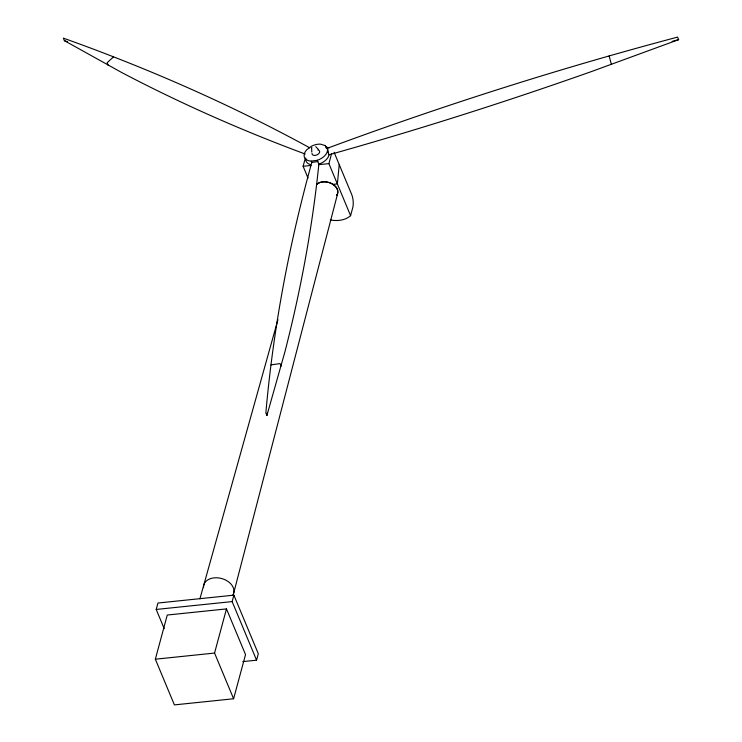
<?xml version="1.0" encoding="UTF-8"?>
<svg xmlns="http://www.w3.org/2000/svg" width="742" height="742" viewBox="0 0 742 742"><rect width="100%" height="100%" fill="white"/><g stroke="black" fill="none" stroke-linecap="round" stroke-linejoin="round"><path stroke-width="1.11" d="M329.049 154.79A2654.755 1653.89 -22.6 0 0 591.912 71.399L678.661 39.641L677.604 37.1C559.125 68.524 442.186 105.716 327.25 148.298L325.209 145.562L320.423 144.143A12.308 7.67 -22.6 0 0 311.436 146.239L306.585 149.912L305.036 152.091A12.308 7.67 -22.6 0 0 311.26 161.144L311.788 162.415C289.139 244.341 273.279 328.205 265.859 412.914L266.916 415.446L284.872 351.977A2434.094 1516.416 -22.6 0 0 318.865 164.093A12.308 7.67 -22.6 0 0 329.049 154.79L327.463 150.978L327.491 148.873M327.992 152.249L328.02 150.144L326.721 147.027M266.916 415.446L267.139 413.164M339.224 164.594L337.36 183.923L332.852 184.387M233.628 593.34L337.638 193.634M311.649 148.066L311.835 147.5M164.205 628.632L156.21 609.451L157.944 603.023L233.878 595.158L258.309 653.758L256.574 660.185L242.773 661.614M155.347 659.202L167.256 615.035L226.477 608.904L245.528 654.602L233.609 698.76L174.398 704.9L155.347 659.202L214.559 653.062L226.477 608.904M308.023 178.043L303.116 166.282L305.222 158.5M330.329 219.938A22.575 15.907 15.1 0 0 350.586 215.662L328.892 163.611L331.591 153.603M256.574 660.185L232.144 601.586L233.878 595.158M350.586 215.662L352.765 207.584A9.312 3.163 84.1 0 0 351.689 194.487L334.076 152.249M199.932 598.794L277.944 319.654M113.535 56.865L107.108 62.736L108.165 65.268M672.131 41.394L678.661 39.641M327.463 150.978A12.308 7.67 -22.6 0 1 317.27 160.281L311.26 161.144M317.799 161.552L311.788 162.415M303.116 166.282L310.963 165.475M318.81 164.659L328.892 163.611M156.21 609.451L232.144 601.586M270.988 364.906L280.049 363.58L281.107 366.112M309.664 147.769C230.716 104.594 148.066 68.347 63.339 38.13L64.396 40.671L67.522 41.802M64.396 40.671L121.512 72.419A2413.355 1503.496 -22.6 0 0 305.194 154.03M315.749 146.628L318.457 149.55M609.154 55.956L611.371 64.433M325.209 145.562L326.397 148.419M317.27 160.281L318.865 164.093M214.559 653.062L233.609 698.76M311.631 148.279L311.798 152.054M327.352 147.408A22.575 14.061 -22.6 0 1 329.327 147.816M317.966 149.94A4.035 2.514 -22.6 0 1 317.548 154.596A4.035 2.514 -22.6 0 1 312.002 153.399M310.202 164.52A12.308 7.67 -22.6 0 1 305.806 158.111M203.531 587.608A15.489 10.917 15.1 0 1 221.302 578.435A15.489 10.917 15.1 0 1 232.84 595.093M334.085 185.12L331.6 183.543A11.789 8.301 15.1 0 0 316.509 184.582A11.724 8.255 15.1 0 1 331.572 183.58L334.048 185.148A11.724 8.255 15.1 0 1 336.562 195.545A11.789 8.301 15.1 0 0 334.085 185.12"/></g></svg>
